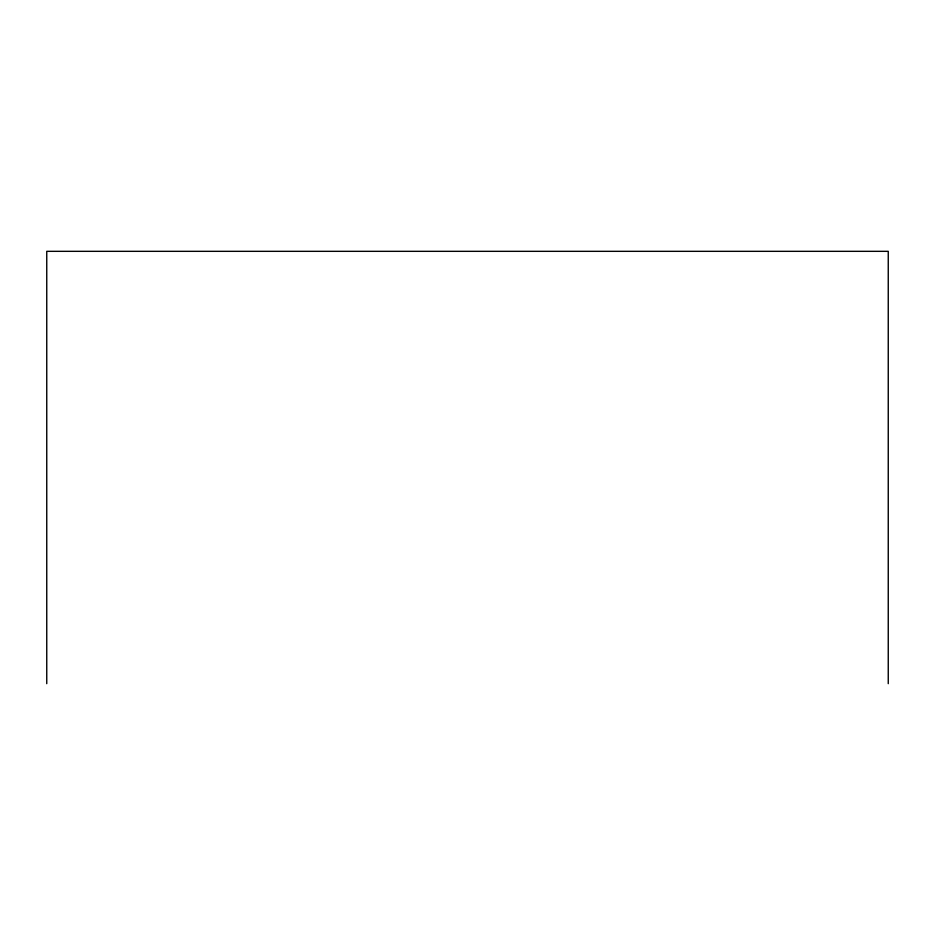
<?xml version="1.0" encoding="UTF-8"?>
<svg xmlns="http://www.w3.org/2000/svg" width="935" height="935" viewBox="0 0 935 935"><rect width="100%" height="100%" fill="white"/><g stroke="black" fill="none" stroke-linecap="round" stroke-linejoin="round"><path stroke-width="1.4" d="M888.25 683.672L888.25 251.328L46.75 251.328L46.75 683.672"/></g></svg>
